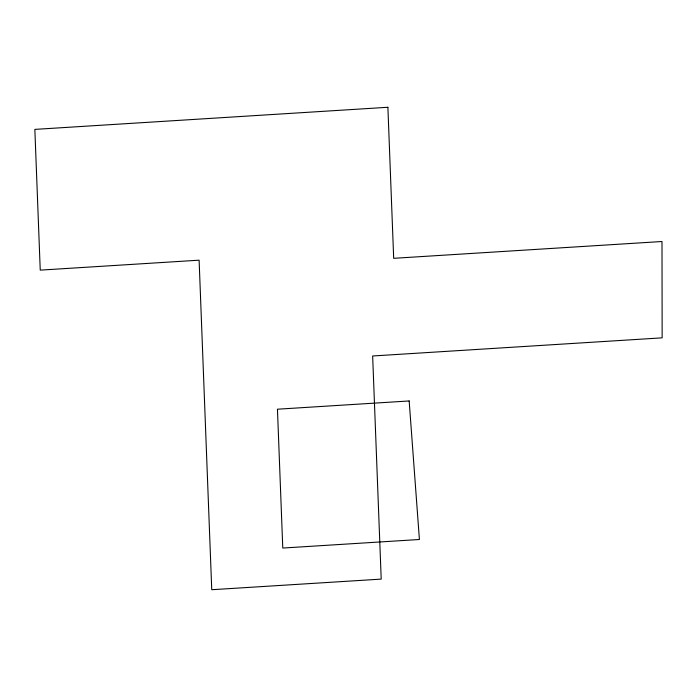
<?xml version="1.0" encoding="UTF-8"?>
<svg xmlns="http://www.w3.org/2000/svg" width="697" height="697" viewBox="0 0 697 697"><rect width="100%" height="100%" fill="white"/><g stroke="black" fill="none" stroke-linecap="round" stroke-linejoin="round"><path stroke-width="1.05" d="M387.889 107.277L34.85 129.389L40.243 270.131L199.115 260.181L211.749 589.723L381.207 579.111L372.651 355.984L662.15 337.845L661.993 241.51L393.683 258.317L387.889 107.277M409.165 400.958L277.45 409.209L282.773 548.051L419.411 539.495L409.165 400.958"/></g></svg>
